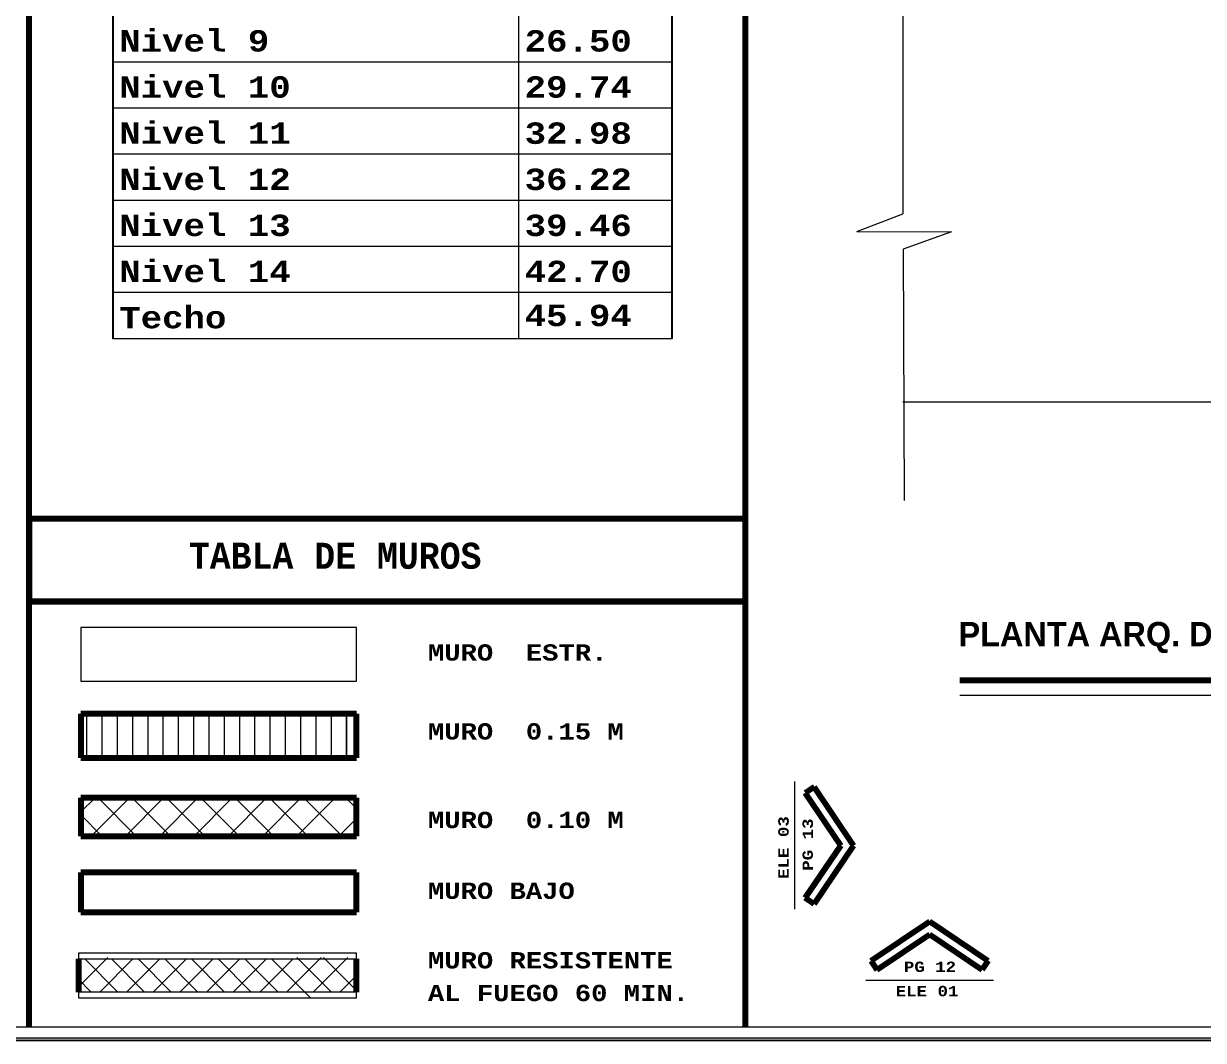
# Model space of a CAD drawing. Header units: metres. Extents: x -144 to 1000, y -717 to 29.
# Drawn here: x 200.3 to 218.3, y -589.13 to -573.61 of the extents above; entities that cross this region are included whole.
import ezdxf

# ---------------------------------------------------------------- set-up
doc = ezdxf.new("R2010")
doc.units = ezdxf.units.M
doc.layers.get('0').update_dxf_attribs({"color": 1})
for name, color, linetype, lineweight in [('A-DETL', 1, 'Continuous', 9), ('A-DETL-THIN', 1, 'Continuous', 9), ('A-DETL-WIDE', 1, 'Continuous', 100), ('G-ANNO-SCHD', 1, 'Continuous', 9), ('G-ANNO-TEXT', 2, 'Continuous', 9), ('G-ANNO-TTLB', 3, 'Continuous', 18), ('G-IMPT', 1, 'Continuous', 9)]:
    doc.layers.add(name, color=color, linetype=linetype, lineweight=lineweight)
doc.styles.add('Britannic Bold_B_8', font='', dxfattribs={"height": 0.006})
doc.styles.add('Courier New_B_2', font='courbd.ttf', dxfattribs={"height": 0.0016})
doc.styles.add('Courier New_B_5', font='courbd.ttf', dxfattribs={"width": 0.8, "height": 0.51})
doc.styles.add('Courier New_B_6', font='courbd.ttf', dxfattribs={"height": 0.002})
doc.styles.add('Courier New_B_9', font='courbd.ttf', dxfattribs={"height": 0.003591})
doc.styles.get('Britannic Bold_B_8').set_extended_font_data('Britannic Bold', bold=True)

# ---------------------------------------------------------------- blocks, each defined once
blk = doc.blocks.new('tarjeta de nathalie 00')
at = {"layer": 'G-IMPT', "lineweight": 9}
h = blk.add_hatch(color=3, dxfattribs=at)
h.paths.add_polyline_path([(-145.23888, -717.38489), (-145.21019, -717.38489), (-145.21019, -716.89355), (-145.21019, -716.79934), (-145.23888, -716.79934), (-145.23888, -716.89379)])
h.paths.add_polyline_path([(-145.20996, -716.7991), (-145.20996, -717.3851), (-145.2392, -717.3851), (-145.2392, -716.7991)])
h.paths.add_polyline_path([(-145.23902, -717.3868), (-145.20826, -717.3868), (-145.20826, -716.7974), (-145.2392, -716.7974), (-146.09866, -716.7974), (-146.09866, -717.3868)])
h.paths.add_polyline_path([(-145.20795, -716.79707), (-145.20795, -717.3871), (-146.09898, -717.3871), (-146.09898, -716.79707)])
at = {"layer": 'G-ANNO-TTLB', "color": 3}
for p, q in [((-145.20996, -717.3851), (-146.09696, -717.3851)), ((-146.09898, -717.3871), (-145.20795, -717.3871)), ((-146.09898, -717.38713), (-145.20795, -717.38713))]:
    blk.add_line(p, q, dxfattribs=at)
at = {"layer": 'G-ANNO-TTLB'}
blk.add_line((-145.23902, -717.3868), (-146.09866, -717.3868), dxfattribs=at)
blk = doc.blocks.new('A$C4d52d4f2')
for p, q in [((-0.50224, -0.34445), (-0.50224, -0.48242)), ((-0.41646, -0.34445), (-0.41646, -0.48242))]:
    blk.add_line(p, q)
at = {"layer": 'A-DETL', "color": 8, "lineweight": 18, "true_color": 0x808080}
for p, q in [((-0.50624, -0.54672), (-0.50624, -0.53997)), ((-0.5039, -0.54672), (-0.5039, -0.53997)), ((-0.50155, -0.54672), (-0.50155, -0.53997)), ((-0.49921, -0.54672), (-0.49921, -0.53997)), ((-0.49686, -0.54672), (-0.49686, -0.53997)), ((-0.49452, -0.54672), (-0.49452, -0.53997)), ((-0.49217, -0.54672), (-0.49217, -0.53997)), ((-0.48983, -0.54672), (-0.48983, -0.53997)), ((-0.48748, -0.54672), (-0.48748, -0.53997)), ((-0.48514, -0.54672), (-0.48514, -0.53997)), ((-0.48279, -0.54672), (-0.48279, -0.53997)), ((-0.48045, -0.54672), (-0.48045, -0.53997)), ((-0.4781, -0.54672), (-0.4781, -0.53997)), ((-0.47576, -0.54672), (-0.47576, -0.53997)), ((-0.47341, -0.54672), (-0.47341, -0.53997)), ((-0.47338, -0.54672), (-0.47338, -0.53997)), ((-0.47107, -0.54672), (-0.47107, -0.53997)), ((-0.46872, -0.54672), (-0.46872, -0.53997)), ((-0.46869, -0.54672), (-0.46869, -0.53997)), ((-0.46638, -0.54672), (-0.46638, -0.53997)), ((-0.46634, -0.54672), (-0.46634, -0.53997)), ((-0.50716, -0.55504), (-0.50499, -0.55287)), ((-0.50558, -0.55874), (-0.49972, -0.55287)), ((-0.50453, -0.55287), (-0.49867, -0.55874)), ((-0.50032, -0.55874), (-0.49446, -0.55287)), ((-0.49927, -0.55287), (-0.4934, -0.55874)), ((-0.49506, -0.55874), (-0.48919, -0.55287)), ((-0.494, -0.55287), (-0.48814, -0.55874)), ((-0.48979, -0.55874), (-0.48393, -0.55287)), ((-0.48874, -0.55287), (-0.48288, -0.55874)), ((-0.48453, -0.55874), (-0.47866, -0.55287)), ((-0.48347, -0.55287), (-0.47761, -0.55874)), ((-0.47926, -0.55874), (-0.4734, -0.55287)), ((-0.47821, -0.55287), (-0.47235, -0.55874)), ((-0.474, -0.55874), (-0.46813, -0.55287)), ((-0.47294, -0.55287), (-0.46708, -0.55874)), ((-0.4665, -0.55287), (-0.46485, -0.55452)), ((-0.50716, -0.55551), (-0.50393, -0.55874)), ((-0.46755, -0.55874), (-0.46485, -0.55604)), ((-0.50753, -0.58186), (-0.50305, -0.57738)), ((-0.50658, -0.57759), (-0.50153, -0.58264)), ((-0.50421, -0.58264), (-0.49917, -0.57759)), ((-0.50248, -0.57759), (-0.49744, -0.58264)), ((-0.50012, -0.58264), (-0.49507, -0.57759)), ((-0.49839, -0.57759), (-0.49334, -0.58264)), ((-0.49602, -0.58264), (-0.49098, -0.57759)), ((-0.49429, -0.57759), (-0.48925, -0.58264)), ((-0.49193, -0.58264), (-0.48688, -0.57759)), ((-0.4902, -0.57759), (-0.48515, -0.58264)), ((-0.48783, -0.58264), (-0.48279, -0.57759)), ((-0.4861, -0.57759), (-0.48106, -0.58264)), ((-0.48374, -0.58264), (-0.47869, -0.57759)), ((-0.48201, -0.57759), (-0.47696, -0.58264)), ((-0.47964, -0.58264), (-0.4746, -0.57759)), ((-0.47791, -0.57759), (-0.47191, -0.58359)), ((-0.47555, -0.58264), (-0.47029, -0.57738)), ((-0.47555, -0.58264), (-0.4705, -0.57759)), ((-0.47403, -0.57738), (-0.46877, -0.58264)), ((-0.47145, -0.58264), (-0.46619, -0.57738)), ((-0.46993, -0.57738), (-0.46485, -0.58246)), ((-0.50753, -0.58073), (-0.50563, -0.58264)), ((-0.46736, -0.58264), (-0.46485, -0.58014))]:
    blk.add_line(p, q, dxfattribs=at)
at = {"layer": 'A-DETL', "color": 7, "lineweight": 100}
for p, q in [((-0.39461, -0.55119), (-0.39598, -0.55211)), ((-0.39598, -0.55211), (-0.39054, -0.56017)), ((-0.39461, -0.55119), (-0.38855, -0.56017)), ((-0.39598, -0.56824), (-0.39054, -0.56017)), ((-0.39461, -0.56916), (-0.38855, -0.56017)), ((-0.39461, -0.56916), (-0.39598, -0.56824)), ((-0.38587, -0.5779), (-0.37688, -0.57184)), ((-0.36789, -0.5779), (-0.37688, -0.57184)), ((-0.38494, -0.57927), (-0.37688, -0.57383)), ((-0.36882, -0.57927), (-0.37688, -0.57383)), ((-0.38587, -0.5779), (-0.38494, -0.57927)), ((-0.36789, -0.5779), (-0.36882, -0.57927))]:
    blk.add_line(p, q, dxfattribs=at)
at = {"layer": 'A-DETL-THIN'}
for p, q in [((-0.44001, -0.43288), (-0.44001, -0.43996)), ((-0.44001, -0.43996), (-0.50224, -0.43996)), ((-0.41646, -0.43996), (-0.44001, -0.43996)), ((-0.44001, -0.43996), (-0.44001, -0.44704)), ((-0.44001, -0.44704), (-0.50224, -0.44704)), ((-0.41646, -0.44704), (-0.44001, -0.44704)), ((-0.44001, -0.44704), (-0.44001, -0.45411)), ((-0.44001, -0.45411), (-0.50224, -0.45411)), ((-0.41646, -0.45411), (-0.44001, -0.45411)), ((-0.44001, -0.45411), (-0.44001, -0.46119)), ((-0.44001, -0.46119), (-0.50224, -0.46119)), ((-0.44001, -0.46119), (-0.44001, -0.46827)), ((-0.41646, -0.46119), (-0.44001, -0.46119)), ((-0.44001, -0.46827), (-0.50224, -0.46827)), ((-0.41646, -0.46827), (-0.44001, -0.46827)), ((-0.44001, -0.46827), (-0.44001, -0.47535)), ((-0.44001, -0.47535), (-0.50224, -0.47535)), ((-0.41646, -0.47535), (-0.44001, -0.47535)), ((-0.44001, -0.47535), (-0.44001, -0.48242)), ((-0.44001, -0.48242), (-0.50224, -0.48242)), ((-0.41646, -0.48242), (-0.44001, -0.48242))]:
    blk.add_line(p, q, dxfattribs=at)
at = {"layer": 'A-DETL-THIN', "lineweight": 18}
for p, q in [((-0.46485, -0.52673), (-0.50716, -0.52673)), ((-0.50716, -0.52673), (-0.50716, -0.535)), ((-0.46485, -0.535), (-0.46485, -0.52673)), ((-0.50716, -0.535), (-0.46485, -0.535)), ((-0.39761, -0.55038), (-0.39761, -0.56996)), ((-0.50753, -0.5767), (-0.50753, -0.57759)), ((-0.46485, -0.5767), (-0.50753, -0.5767)), ((-0.50753, -0.57759), (-0.46485, -0.57759)), ((-0.46485, -0.57759), (-0.46485, -0.5767)), ((-0.36709, -0.58091), (-0.38667, -0.58091)), ((-0.50753, -0.5827), (-0.50753, -0.58359)), ((-0.46485, -0.5827), (-0.50753, -0.5827)), ((-0.46485, -0.58359), (-0.46485, -0.5827)), ((-0.50753, -0.58359), (-0.46485, -0.58359))]:
    blk.add_line(p, q, dxfattribs=at)
at = {"layer": 'A-DETL-WIDE'}
for p, q in [((-0.51513, -0.58802), (-0.51513, -0.00202)), ((-0.40513, -0.58802), (-0.40513, -0.00202)), ((-0.51513, -0.51005), (-0.51513, -0.52277)), ((-0.40513, -0.51005), (-0.51513, -0.51005)), ((-0.40513, -0.52277), (-0.40513, -0.51005)), ((-0.40513, -0.52277), (-0.51513, -0.52277)), ((-0.51513, -0.52277), (-0.40513, -0.52277)), ((-0.50716, -0.53997), (-0.50716, -0.54672)), ((-0.46485, -0.53997), (-0.50716, -0.53997)), ((-0.46485, -0.54672), (-0.46485, -0.53997)), ((-0.50716, -0.54672), (-0.46485, -0.54672)), ((-0.50716, -0.55287), (-0.50716, -0.55874)), ((-0.46485, -0.55287), (-0.50716, -0.55287)), ((-0.46485, -0.55874), (-0.46485, -0.55287)), ((-0.50716, -0.55874), (-0.46485, -0.55874)), ((-0.46485, -0.56436), (-0.50716, -0.56436)), ((-0.50716, -0.56436), (-0.50716, -0.57042)), ((-0.46485, -0.57042), (-0.46485, -0.56436)), ((-0.50716, -0.57042), (-0.46485, -0.57042)), ((-0.50753, -0.57759), (-0.50753, -0.5827)), ((-0.46485, -0.5827), (-0.46485, -0.57759))]:
    blk.add_line(p, q, dxfattribs=at)
at = {"layer": 'G-ANNO-SCHD', "char_height": 0.003283, "attachment_point": 1, "line_spacing_factor": 1.118013, "style": 'Courier New_B_9'}
for s, insert, width in [('Nivel 9', (-0.50128, -0.43507), 0.0322239), ('26.50', (-0.43905, -0.43507), 0.0154477), ('Nivel 10', (-0.50128, -0.44215), 0.032651), ('29.74', (-0.43905, -0.44215), 0.0154477), ('Nivel 11', (-0.50128, -0.44923), 0.0322239), ('32.98', (-0.43905, -0.44923), 0.0151733), ('Nivel 12', (-0.50128, -0.45631), 0.032651), ('36.22', (-0.43905, -0.45631), 0.0154477), ('Nivel 13', (-0.50128, -0.46338), 0.0322239), ('39.46', (-0.43905, -0.46338), 0.0154477), ('Nivel 14', (-0.50128, -0.47046), 0.032651), ('42.70', (-0.43905, -0.47046), 0.0154477), ('Techo', (-0.50128, -0.47754), 0.032651), ('45.94', (-0.43905, -0.47721), 0.0154477)]:
    blk.add_mtext(s, dxfattribs=dict(at, insert=insert, width=width))
at = {"layer": 'G-ANNO-TEXT', "attachment_point": 1}
for s, insert, char_height, width, style in [('TABLA DE MUROS', (-0.49058, -0.51373), 0.004, 0.0718312, 'Courier New_B_5'), ('MURO  ESTR.', (-0.4539, -0.52932), 0.0025, 0.0282194, 'Courier New_B_6'), ('MURO  0.15 M', (-0.4539, -0.54143), 0.0025, 0.0307848, 'Courier New_B_6'), ('MURO  0.10 M', (-0.4539, -0.55502), 0.0025, 0.0307848, 'Courier New_B_6'), ('MURO BAJO', (-0.4539, -0.56589), 0.0025, 0.0230886, 'Courier New_B_6'), ('MURO RESISTENTE', (-0.4539, -0.57656), 0.0025, 0.038481, 'Courier New_B_6'), ('PG 12', (-0.38084, -0.57801), 0.0016, 0.0104219, 'Courier New_B_2'), ('AL FUEGO 60 MIN.', (-0.4539, -0.58158), 0.0025, 0.0410464, 'Courier New_B_6'), ('ELE 01', (-0.38209, -0.58174), 0.0016, 0.0125063, 'Courier New_B_2')]:
    blk.add_mtext(s, dxfattribs=dict(at, insert=insert, char_height=char_height, width=width, style=style))
at = {"layer": 'G-ANNO-TEXT', "char_height": 0.0016, "attachment_point": 1, "rotation": 90, "style": 'Courier New_B_2'}
for s, insert, width in [('ELE 03', (-0.40012, -0.56532), 0.0125063), ('PG 13', (-0.3964, -0.56407), 0.0104219)]:
    blk.add_mtext(s, dxfattribs=dict(at, insert=insert, width=width))
blk = doc.blocks.new('W')
at = {"layer": 'A-DETL-THIN'}
for p, q in [((211.219, -510.895), (211.219, -514.995)), ((210.516, -515.262), (211.219, -514.995)), ((210.516, -515.262), (211.961, -515.269)), ((211.961, -515.269), (211.221, -515.534)), ((211.221, -515.534), (211.238, -519.371)), ((211.219, -517.861), (243.752, -517.861))]:
    blk.add_line(p, q, dxfattribs=at)

msp = doc.modelspace()

# ---------------------------------------------------------------- block references
at = {"xscale": 99.43160266323505, "yscale": 99.43160266323505, "zscale": 99.43160266323505}
msp.add_blockref('tarjeta de nathalie 00', (14689.86, 70741.827), dxfattribs=at)

# ---------------------------------------------------------------- next in the draw order: linework, layer by layer
at = {"layer": 'A-DETL', "lineweight": 100, "ltscale": 100}
msp.add_line((214.587, -583.626), (234.67, -583.626), dxfattribs=at)
at = {"layer": 'A-DETL-THIN', "lineweight": 18}
msp.add_line((214.587, -583.857), (234.67, -583.857), dxfattribs=at)

# ---------------------------------------------------------------- next in the draw order: block references
at = {"xscale": 99.43160273753426, "yscale": 99.43160273753426, "zscale": 99.43160273753426}
msp.add_blockref('A$C4d52d4f2', (251.6, -530.45), dxfattribs=at)

# ---------------------------------------------------------------- next in the draw order: texts
at = {"layer": 'G-ANNO-TEXT', "style": 'Britannic Bold_B_8'}
msp.add_text('PLANTA ARQ. DIMENSIONADA NIVEL 1', height=0.37028, dxfattribs=at).set_placement((214.566, -583.11))

# ---------------------------------------------------------------- next in the draw order: block references
at = {"color": 3}
msp.add_blockref('W', (2.499, -61.518), dxfattribs=at)

doc.saveas('drawing.dxf')
